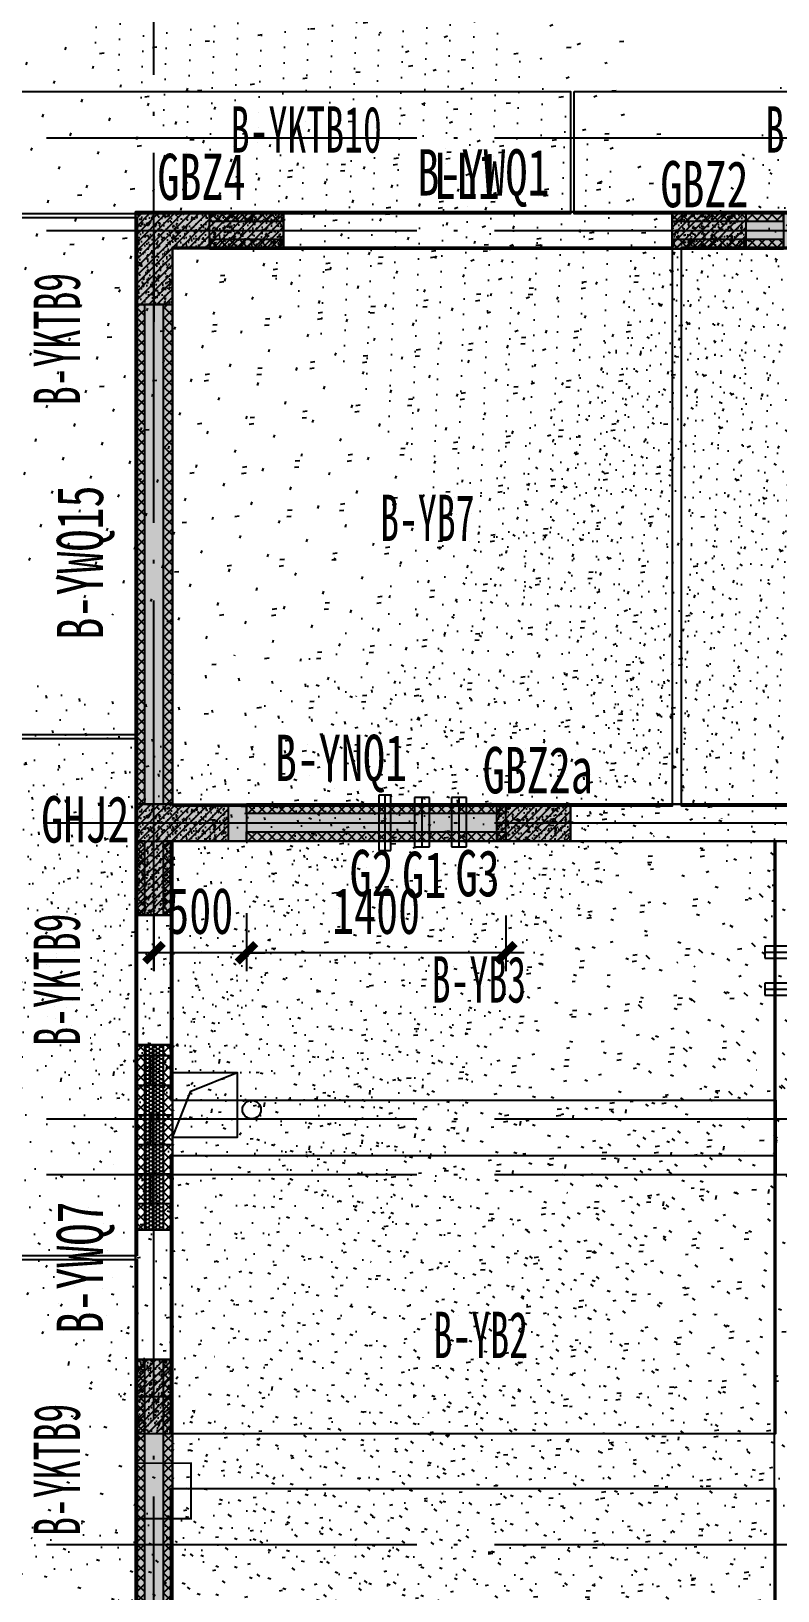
# Model space of a CAD drawing. Extents: x -3200781797 to -8106663, y 494714 to 1244925.
# Drawn here: x -8171364 to -8167330, y 1009588 to 1018014 of the extents above; entities that cross this region are included whole.
import ezdxf
from ezdxf.enums import TextEntityAlignment as Align
from ezdxf.xclip import XClip

# ---------------------------------------------------------------- set-up
doc = ezdxf.new("R2010")
doc.units = 0
doc.header["$LTSCALE"] = 1000
doc.header["$MEASUREMENT"] = 0
doc.header["$XCLIPFRAME"] = 0
for name, pattern in [('125-墙体$0$CENTER2', [1.125, 0.75, -0.125, 0.125, -0.125]), ('125-墙体$0$CONTINOUS', [0]), ('3#-轴线$0$DOTE', [2.42, 2, -0.2, 0.02, -0.2]), ('3#4#5#$0$DASH', [0.35, 0.25, -0.1]), ('DASH', [0.35, 0.25, -0.1])]:
    doc.linetypes.add(name, pattern=pattern)
doc.layers.get('Defpoints').update_dxf_attribs({"color": 30, "linetype": 'DASH'})
for name, color, linetype in [('125-墙体$0$DUCT-排烟中心线', 5, '125-墙体$0$CENTER2'), ('125-墙体$0$DUCT-排烟管', 2, 'Continuous'), ('125-墙体$0$DUCT-送风中心线', 5, '125-墙体$0$CENTER2'), ('125-墙体$0$DUCT-送风管', 4, 'Continuous'), ('125-墙体$0$HATCH', 254, 'Continuous'), ('125-墙体$0$S-SLAB-HOLE', 5, 'Continuous'), ('125-墙体$0$S-WALL', 40, 'Continuous'), ('125-墙体$0$S-WALL-BEAM', 120, 'Continuous'), ('125-墙体$0$S-WALL-COLU', 252, '125-墙体$0$CONTINOUS'), ('125-墙体$0$S-WALL-COLU-HATC', 16, 'Continuous'), ('125-墙体$0$S-WALL-HATC', 253, 'Continuous'), ('125-墙体$0$提结构条件', 7, 'Continuous'), ('125-墙体$0$暖-首层和标准层暖通套管_TZ$0$H-暖洞-剪力墙', 6, 'Continuous'), ('125-墙体$0$暖-首层和标准层暖通套管_TZ$0$H-暖洞-穿梁', 3, 'Continuous'), ('3#-轴线$0$A-ANNO-DOTE', 10, '3#-轴线$0$DOTE'), ('3#4#5#$0$DIM', 3, 'Continuous'), ('3#4#5#$0$PC-SLAB', 6, '3#4#5#$0$DASH'), ('3#4#5#$0$S-ANNO-TEXT', 7, 'Continuous'), ('3#4#5#$0$S-PC-FQ', 4, 'Continuous'), ('3#4#5#$0$S-PC-FQ-NYQ', 4, 'Continuous'), ('3#4#5#$0$S-PC-FQ-WYQ', 4, 'Continuous'), ('3#4#5#$0$S-PC-SLAB', 6, 'Continuous'), ('3#4#5#$0$S-WALL-HATC', 253, 'Continuous'), ('DIM', 3, 'Continuous'), ('S-PC-FQ-WYQ', 4, 'Continuous'), ('S-WALL-COLU-TEXT', 2, 'Continuous')]:
    doc.layers.add(name, color=color, linetype=linetype)
doc.layers.add('设备条件', color=5, linetype='Continuous', lineweight=30)
doc.styles.add('3#4#5#$0$外部参照 1$0$宋体', font='', dxfattribs={"width": 0.8})
doc.styles.add('3#4#5#$0$宋体', font='', dxfattribs={"width": 0.8})
doc.styles.add('3#4#5#$0$楷体', font='', dxfattribs={"width": 0.7})
doc.styles.add('TSSD_Dimension', font='', dxfattribs={"width": 0.7})
doc.styles.add('楷体GB312', font='', dxfattribs={"width": 0.8})
doc.styles.get('3#4#5#$0$外部参照 1$0$宋体').set_extended_font_data('SimSun')
doc.styles.get('3#4#5#$0$宋体').set_extended_font_data('SimSun')
doc.styles.get('3#4#5#$0$楷体').set_extended_font_data('KaiTi_GB2312')
doc.styles.get('TSSD_Dimension').set_extended_font_data('KaiTi_GB2312')
doc.styles.get('楷体GB312').set_extended_font_data('楷体_GB2312')
doc.dimstyles.new('3#4#5#$0$TSSD_100_100', dxfattribs={"dimtxt": 250, "dimasz": 100, "dimexe": 100, "dimexo": 250, "dimgap": 100, "dimtad": 1, "dimdec": 0, "dimzin": 0, "dimdsep": 46, "dimtxsty": '3#4#5#$0$楷体', "dimblk": '3#4#5#$0$_ArchTick', "dimcen": 0, "dimdle": 100, "dimclrt": 7, "dimadec": 0, "dimazin": 0, "dimtfac": 1, "dimtdec": 0, "dimtix": 1, "dimtmove": 2, "dimatfit": 3, "dimfxl": 1, "dimtolj": 1, "dimtzin": 0, "dimarcsym": 0})

# ---------------------------------------------------------------- blocks, each defined once
blk = doc.blocks.new('A$C2b8e3595')
at = {"layer": 'S-WALL-COLU-TEXT', "const_width": 10}
blk.add_lwpolyline([(579.1, 0), (0, 0), (0, -495.6)], dxfattribs=at)
blk.add_lwpolyline([(-100, -6660), (200, -6660), (200, -6960), (-100, -6960)], close=True, dxfattribs=at)
blk = doc.blocks.new('an-4')
at = {"layer": 'S-WALL-COLU-TEXT', "style": '楷体GB312', "width": 0.7}
for s, p in [('GBZ2a', (-8471481.5, 768253.5)), ('GHJ2', (-8473866.3, 767987.6))]:
    blk.add_text(s, height=250, dxfattribs=at).set_placement(p)
blk = doc.blocks.new('g-4')
at = {"layer": 'DIM', "color": 7, "char_height": 250, "attachment_point": 5, "style": 'TSSD_Dimension'}
for s, insert in [('\\A1;G2', (-8393871.1, 696639.2)), ('\\A1;G1', (-8393587, 696629.2)), ('\\A1;G3', (-8393298.4, 696637.9))]:
    blk.add_mtext(s, dxfattribs=dict(at, insert=insert))
blk = doc.blocks.new('3#4#5#$0$B-YWQ15')
at = {"layer": '3#4#5#$0$S-PC-FQ-WYQ'}
h = blk.add_hatch(dxfattribs=at)
h.set_pattern_fill('ANSI37', color=256, scale=12, angle=90)
h.set_pattern_definition([(135, (-970766.46, 834939.808), (-26.9407684, -26.9407684), []), (225, (-970766.46, 834939.808), (26.9407684, -26.9407684), [])])
h.paths.add_polyline_path([(-108963.8, 319088.3), (-108913.8, 319088.3), (-108914, 321788.4), (-108964, 321788.4)])
h = blk.add_hatch(dxfattribs=at)
h.set_pattern_fill('ANSI37', color=256, scale=12, angle=90)
h.set_pattern_definition([(135, (-970616.46, 834939.808), (-26.9407684, -26.9407684), []), (225, (-970616.46, 834939.808), (26.9407684, -26.9407684), [])])
h.paths.add_polyline_path([(-108813.8, 319088.3), (-108763.8, 319088.3), (-108764, 321788.4), (-108814, 321788.4)])
for points in [[(-108963.8, 319088.3), (-108913.8, 319088.3), (-108914, 321788.4), (-108964, 321788.4)], [(-108964, 321788.4), (-108764, 321788.4), (-108763.8, 319088.3), (-108963.8, 319088.3)], [(-108813.8, 319088.3), (-108763.8, 319088.3), (-108764, 321788.4), (-108814, 321788.4)]]:
    blk.add_lwpolyline(points, close=True, dxfattribs=at)
blk = doc.blocks.new('3#4#5#$0$B-YWQ7')
at = {"layer": '3#4#5#$0$S-PC-FQ'}
h = blk.add_hatch(dxfattribs=at)
h.set_pattern_fill('HONEY', color=6, scale=100)
h.set_pattern_definition([(0, (-2908947.837, 574047.362), (18.75, 10.8253175), [12.5, -25]), (120, (-2908947.837, 574047.362), (-18.74999996, 10.82531757), [12.5, -25]), (60, (-2908947.837, 574047.362), (4e-08, 21.65063507), [-25, 12.5])])
h.paths.add_polyline_path([(-147955.8, 325388.4), (-147855.8, 325388.4), (-147856, 324388.4), (-147956, 324388.4)])
at = {"layer": '3#4#5#$0$S-PC-FQ-WYQ'}
h = blk.add_hatch(dxfattribs=at)
h.set_pattern_fill('ANSI37', color=256, scale=12, angle=90)
h.set_pattern_definition([(135, (-1009808.17, 839489.796), (-26.9407684, -26.9407684), []), (225, (-1009808.17, 839489.796), (26.9407684, -26.9407684), [])])
h.paths.add_polyline_path([(-148006, 326088.4), (-147956, 326088.4), (-147955.8, 326488.4), (-148005.8, 326488.4)])
h = blk.add_hatch(dxfattribs=at)
h.set_pattern_fill('ANSI37', color=256, scale=12, angle=90)
h.set_pattern_definition([(135, (-1009658.17, 839489.796), (-26.9407684, -26.9407684), []), (225, (-1009658.17, 839489.796), (26.9407684, -26.9407684), [])])
h.paths.add_polyline_path([(-147856, 326088.4), (-147806, 326088.4), (-147805.8, 326488.4), (-147855.8, 326488.4)])
h = blk.add_hatch(dxfattribs=at)
h.set_pattern_fill('ANSI37', color=256, scale=12, angle=90)
h.set_pattern_definition([(135, (-1009808.172, 838539.798), (-26.9407684, -26.9407684), []), (225, (-1009808.172, 838539.798), (26.9407684, -26.9407684), [])])
h.paths.add_polyline_path([(-148005.8, 324388.4), (-147955.8, 324388.4), (-147955.8, 325388.4), (-148005.8, 325388.4)])
h = blk.add_hatch(dxfattribs=at)
h.set_pattern_fill('ANSI37', color=256, scale=12, angle=90)
h.set_pattern_definition([(135, (-1009658.172, 838539.798), (-26.9407684, -26.9407684), []), (225, (-1009658.172, 838539.798), (26.9407684, -26.9407684), [])])
h.paths.add_polyline_path([(-147855.8, 324388.4), (-147805.8, 324388.4), (-147805.8, 325388.4), (-147855.8, 325388.4)])
h = blk.add_hatch(dxfattribs=at)
h.set_pattern_fill('ANSI37', color=256, scale=12, angle=90)
h.set_pattern_definition([(135, (-1009808.04, 836589.806), (-26.9407684, -26.9407684), []), (225, (-1009808.04, 836589.806), (26.9407684, -26.9407684), [])])
h.paths.add_polyline_path([(-148005.9, 322088.4), (-147955.9, 322088.4), (-147955.6, 323688.4), (-148005.6, 323688.4)])
h = blk.add_hatch(dxfattribs=at)
h.set_pattern_fill('ANSI37', color=256, scale=12, angle=90)
h.set_pattern_definition([(135, (-1009658.04, 836589.806), (-26.9407684, -26.9407684), []), (225, (-1009658.04, 836589.806), (26.9407684, -26.9407684), [])])
h.paths.add_polyline_path([(-147855.9, 322088.4), (-147805.9, 322088.4), (-147805.6, 323688.4), (-147855.6, 323688.4)])
at = {"layer": '3#4#5#$0$S-PC-FQ', "color": 6}
blk.add_lwpolyline([(-147955.8, 325388.4), (-147855.8, 325388.4), (-147855.9, 324388.4), (-147955.9, 324388.4)], close=True, dxfattribs=at)
at = {"layer": '3#4#5#$0$S-PC-FQ-WYQ'}
for points in [[(-148006, 326088.4), (-147956, 326088.4), (-147955.8, 326488.4), (-148005.8, 326488.4)], [(-148005.8, 326488.4), (-147805.8, 326488.4), (-147806, 326088.4), (-148006, 326088.4)], [(-147856, 326088.4), (-147806, 326088.4), (-147805.8, 326488.4), (-147855.8, 326488.4)], [(-148006, 326088.4), (-147805.8, 326088.4), (-147805.8, 325388.4), (-148006, 325388.4)], [(-148005.8, 324388.4), (-147955.8, 324388.4), (-147955.8, 325388.4), (-148005.8, 325388.4)], [(-148005.8, 325388.4), (-147805.8, 325388.4), (-147805.8, 324388.4), (-148005.8, 324388.4)], [(-147855.8, 324388.4), (-147805.8, 324388.4), (-147805.8, 325388.4), (-147855.8, 325388.4)], [(-148006, 324388.4), (-147805.8, 324388.4), (-147805.6, 323688.4), (-148005.9, 323688.4)], [(-148005.9, 322088.4), (-147955.9, 322088.4), (-147955.6, 323688.4), (-148005.6, 323688.4)], [(-148005.6, 323688.4), (-147805.6, 323688.4), (-147805.9, 322088.4), (-148005.9, 322088.4)], [(-147855.9, 322088.4), (-147805.9, 322088.4), (-147805.6, 323688.4), (-147855.6, 323688.4)]]:
    blk.add_lwpolyline(points, close=True, dxfattribs=at)
blk = doc.blocks.new('3#4#5#$0$B-YWQ1')
at = {"layer": '3#4#5#$0$S-PC-FQ-WYQ'}
h = blk.add_hatch(dxfattribs=at)
h.set_pattern_fill('ANSI37', color=256, scale=12, angle=180)
h.set_pattern_definition([(225, (-660807.175, -531964.03), (26.9407684, -26.9407684), []), (315, (-660807.175, -531964.03), (26.9407684, 26.9407684), [])])
h.paths.add_polyline_path([(-147205.8, 329838.4), (-147205.8, 329888.4), (-147605.8, 329888.4), (-147605.8, 329838.4)])
h = blk.add_hatch(dxfattribs=at)
h.set_pattern_fill('ANSI37', color=256, scale=12, angle=180)
h.set_pattern_definition([(225, (-658107.177, -531964.03), (26.9407684, -26.9407684), []), (315, (-658107.177, -531964.03), (26.9407684, 26.9407684), [])])
h.paths.add_polyline_path([(-144505.8, 329838.4), (-144505.8, 329888.4), (-145105.8, 329888.4), (-145105.8, 329838.4)])
h = blk.add_hatch(dxfattribs=at)
h.set_pattern_fill('ANSI37', color=256, scale=12, angle=180)
h.set_pattern_definition([(225, (-660807.175, -532114.03), (26.9407684, -26.9407684), []), (315, (-660807.175, -532114.03), (26.9407684, 26.9407684), [])])
h.paths.add_polyline_path([(-147205.8, 329688.4), (-147205.8, 329738.4), (-147605.8, 329738.4), (-147605.8, 329688.4)])
h = blk.add_hatch(dxfattribs=at)
h.set_pattern_fill('ANSI37', color=256, scale=12, angle=180)
h.set_pattern_definition([(225, (-658107.177, -532114.03), (26.9407684, -26.9407684), []), (315, (-658107.177, -532114.03), (26.9407684, 26.9407684), [])])
h.paths.add_polyline_path([(-144505.8, 329688.4), (-144505.8, 329738.4), (-145105.8, 329738.4), (-145105.8, 329688.4)])
for points in [[(-147205.8, 329838.4), (-147205.8, 329888.4), (-147605.8, 329888.4), (-147605.8, 329838.4)], [(-147605.8, 329688.4), (-147605.8, 329888.4), (-147205.8, 329888.4), (-147205.8, 329688.4)], [(-147205.8, 329888.4), (-145105.8, 329888.4), (-145105.8, 329688.4), (-147205.8, 329688.4)], [(-144505.8, 329838.4), (-144505.8, 329888.4), (-145105.8, 329888.4), (-145105.8, 329838.4)], [(-145105.8, 329688.4), (-145105.8, 329888.4), (-144505.8, 329888.4), (-144505.8, 329688.4)], [(-147205.8, 329688.4), (-147205.8, 329738.4), (-147605.8, 329738.4), (-147605.8, 329688.4)], [(-144505.8, 329688.4), (-144505.8, 329738.4), (-145105.8, 329738.4), (-145105.8, 329688.4)]]:
    blk.add_lwpolyline(points, close=True, dxfattribs=at)
blk = doc.blocks.new('3#4#5#$0$_ArchTick')
at = {"color": 0, "linetype": 'ByBlock', "const_width": 0.4}
blk.add_lwpolyline([(-0.5, -0.5), (0.5, 0.5)], dxfattribs=at)
blk = doc.blocks.new('*D3511')
at = {"layer": '3#4#5#$0$DIM', "color": 0, "lineweight": -2, "transparency": 16777216}
for p, q in [((600, -3788.8), (600, -4102.9)), ((2000, -3800.7), (2000, -4102.9)), ((2100, -4002.9), (500, -4002.9))]:
    blk.add_line(p, q, dxfattribs=at)
at = {"layer": 'Defpoints', "color": 0, "transparency": 16777216}
for p in [(600, -3538.8), (2000, -3550.7), (600, -4002.9)]:
    blk.add_point(p, dxfattribs=at)
at = {"layer": '3#4#5#$0$DIM', "color": 0, "lineweight": -2, "transparency": 16777216, "xscale": 100, "yscale": 100, "zscale": 100}
for p, rotation in [((600, -4002.9), 179.9998917475048), ((2000, -4002.9), 359.9998917475048)]:
    blk.add_blockref('3#4#5#$0$_ArchTick', p, dxfattribs=dict(at, rotation=rotation))
at = {"layer": '3#4#5#$0$DIM', "color": 7, "transparency": 16777216, "insert": (1300, -3777.9), "char_height": 250, "attachment_point": 5, "rotation": 359.99989, "style": '3#4#5#$0$楷体'}
blk.add_mtext('\\A1;1400', dxfattribs=at)
blk = doc.blocks.new('3#4#5#$0$B-YNQ1')
at = {"layer": '3#4#5#$0$S-PC-FQ-WYQ'}
h = blk.add_hatch(dxfattribs=at)
h.set_pattern_fill('ANSI37', color=256, scale=12, angle=180)
h.set_pattern_definition([(225, (-660607.18, -535164.026), (26.9407684, -26.9407684), []), (315, (-660607.18, -535164.026), (26.9407684, 26.9407684), [])])
h.paths.add_polyline_path([(-146055.7, 326638.4), (-146055.7, 326688.4), (-147455.8, 326688.4), (-147455.8, 326638.4)])
h = blk.add_hatch(dxfattribs=at)
h.set_pattern_fill('ANSI37', color=256, scale=12, angle=180)
h.set_pattern_definition([(225, (-660607.18, -535314.026), (26.9407684, -26.9407684), []), (315, (-660607.18, -535314.026), (26.9407684, 26.9407684), [])])
h.paths.add_polyline_path([(-146055.7, 326488.4), (-146055.7, 326538.4), (-147455.8, 326538.4), (-147455.8, 326488.4)])
for points in [[(-146055.7, 326638.4), (-146055.7, 326688.4), (-147455.8, 326688.4), (-147455.8, 326638.4)], [(-147455.8, 326488.4), (-147455.8, 326688.4), (-146055.7, 326688.4), (-146055.7, 326488.4)], [(-146055.7, 326488.4), (-146055.7, 326538.4), (-147455.8, 326538.4), (-147455.8, 326488.4)]]:
    blk.add_lwpolyline(points, close=True, dxfattribs=at)
blk = doc.blocks.new('*D3525')
at = {"layer": '3#4#5#$0$DIM', "color": 0, "lineweight": -2, "transparency": 16777216}
for p, q in [((100, -3800.1), (100, -4102.9)), ((600, -3799.9), (600, -4102.9)), ((100, -4002.9), (0, -4002.9)), ((600, -4002.9), (100, -4002.9)), ((600, -4002.9), (700, -4002.9))]:
    blk.add_line(p, q, dxfattribs=at)
at = {"layer": 'Defpoints', "color": 0, "transparency": 16777216}
for p in [(100, -3550.1), (600, -3549.9), (100, -4002.9)]:
    blk.add_point(p, dxfattribs=at)
at = {"layer": '3#4#5#$0$DIM', "color": 0, "lineweight": -2, "transparency": 16777216, "xscale": 100, "yscale": 100, "zscale": 100}
blk.add_blockref('3#4#5#$0$_ArchTick', (100, -4002.9), dxfattribs=at)
at = {"layer": '3#4#5#$0$DIM', "color": 0, "lineweight": -2, "transparency": 16777216, "xscale": 100, "yscale": 100, "zscale": 100, "rotation": 180}
blk.add_blockref('3#4#5#$0$_ArchTick', (600, -4002.9), dxfattribs=at)
at = {"layer": '3#4#5#$0$DIM', "color": 7, "transparency": 16777216, "insert": (350, -3777.9), "char_height": 250, "attachment_point": 5, "style": '3#4#5#$0$楷体'}
blk.add_mtext('\\A1;500', dxfattribs=at)
blk = doc.blocks.new('3#4#5#$0$ban111')
at = {"layer": '3#4#5#$0$S-WALL-HATC', "ltscale": 100}
h = blk.add_hatch(dxfattribs=at)
h.set_pattern_fill('AR-CONC', color=256, scale=25, angle=-360, style=0)
h.set_pattern_definition([(50, (-2021084971.69, 37341211722.8), (179.3150456502, -15.68803374565), [18.75, -206.25]), (355, (-2021084971.69, 37341211722.8), (-34.68783340325, 188.048033425), [15, -165]), (100.4514, (-2021084956.75, 37341211721.5), (144.6273454285, 172.3598855152), [15.9350475, -175.285528]), (46.1842, (-2021084971.69, 37341211772.8), (266.8102621564, -41.3797535823), [28.125, -309.375]), (96.6356, (-2021084949.45, 37341211769.35), (233.6656763872, 243.5294677251), [23.902572, -262.92825]), (351.1842, (-2021084971.7, 37341211772.8), (233.6654862834, 243.5296502313), [22.5, -247.5]), (21, (-2021084946.69, 37341211760.3), (149.2267630296, -100.65472266633), [18.75, -206.25]), (326, (-2021084946.69, 37341211760.3), (60.8288329804, 181.2875112617), [15, -165]), (71.4514, (-2021084934.25, 37341211751.92), (210.0556571454, 80.6326241775), [15.9350475, -175.285528]), (37.5, (-2021084971.69, 37341211722.8), (3.03996382932, 83.22346345783), [0, -163, 0, -167.5, 0, -165.625]), (7.5, (-2021084971.69, 37341211722.8), (65.76738436054, 98.6029279706), [0, -95.5, 0, -159.25, 0, -63.125]), (327.5, (-2021085027.44, 37341211722.8), (133.4556090431, -5.6387179336), [0, -62.5, 0, -195, 0, -258.75]), (317.5, (-2021085052.44, 37341211722.8), (145.7965423356, 25.02624558308), [0, -81.25, 0, -129.5, 0, -183.75])])
h.paths.add_polyline_path([(-229032, 409975), (-228982, 409975), (-228982, 412975), (-229032, 412975)])
h = blk.add_hatch(dxfattribs=at)
h.set_pattern_fill('AR-CONC', color=256, scale=25, angle=-270, style=0)
h.set_pattern_definition([(140, (-37341041949.5, -2020433459.27), (15.68803374565, 179.3150456502), [18.75, -206.25]), (85, (-37341041949.5, -2020433459.27), (-188.048033425, -34.68783340325), [15, -165]), (190.4514, (-37341041948.2, -2020433444.32), (-172.3598855152, 144.6273454285), [15.9350475, -175.285528]), (136.1842, (-37341041999.5, -2020433459.27), (41.3797535823, 266.8102621564), [28.125, -309.375]), (186.6356, (-37341041996.05, -2020433437.03), (-243.5294677251, 233.6656763872), [23.902572, -262.92825]), (81.1842, (-37341041999.5, -2020433459.27), (-243.5296502313, 233.6654862834), [22.5, -247.5]), (111, (-37341041987, -2020433434.27), (100.65472266633, 149.2267630296), [18.75, -206.25]), (56, (-37341041987, -2020433434.27), (-181.2875112617, 60.8288329804), [15, -165]), (161.4514, (-37341041978.61, -2020433421.83), (-80.6326241775, 210.0556571454), [15.9350475, -175.285528]), (127.5, (-37341041949.5, -2020433459.266), (-83.22346345783, 3.03996382932), [0, -163, 0, -167.5, 0, -165.625]), (97.5, (-37341041949.5, -2020433459.27), (-98.6029279706, 65.76738436054), [0, -95.5, 0, -159.25, 0, -63.125]), (57.5, (-37341041949.5, -2020433515.016), (5.6387179336, 133.4556090431), [0, -62.5, 0, -195, 0, -258.75]), (47.5, (-37341041949.5, -2020433540.02), (-25.02624558308, 145.7965423356), [0, -81.25, 0, -129.5, 0, -183.75])])
h.paths.add_polyline_path([(-231732, 408075), (-231732, 408375), (-228482, 408375), (-228482, 408075)])
h = blk.add_hatch(dxfattribs=at)
h.set_pattern_fill('AR-CONC', color=256, scale=25, angle=-270, style=0)
h.set_pattern_definition([(140, (-37341041949.5, -2020435259.27), (15.68803374565, 179.3150456502), [18.75, -206.25]), (85, (-37341041949.5, -2020435259.27), (-188.048033425, -34.68783340325), [15, -165]), (190.4514, (-37341041948.2, -2020435244.32), (-172.3598855152, 144.6273454285), [15.9350475, -175.285528]), (136.1842, (-37341041999.5, -2020435259.27), (41.3797535823, 266.8102621564), [28.125, -309.375]), (186.6356, (-37341041996.05, -2020435237.03), (-243.5294677251, 233.6656763872), [23.902572, -262.92825]), (81.1842, (-37341041999.5, -2020435259.27), (-243.5296502313, 233.6654862834), [22.5, -247.5]), (111, (-37341041987, -2020435234.27), (100.65472266633, 149.2267630296), [18.75, -206.25]), (56, (-37341041987, -2020435234.27), (-181.2875112617, 60.8288329804), [15, -165]), (161.4514, (-37341041978.61, -2020435221.83), (-80.6326241775, 210.0556571454), [15.9350475, -175.285528]), (127.5, (-37341041949.5, -2020435259.266), (-83.22346345783, 3.03996382932), [0, -163, 0, -167.5, 0, -165.625]), (97.5, (-37341041949.5, -2020435259.27), (-98.6029279706, 65.76738436054), [0, -95.5, 0, -159.25, 0, -63.125]), (57.5, (-37341041949.5, -2020435315.016), (5.6387179336, 133.4556090431), [0, -62.5, 0, -195, 0, -258.75]), (47.5, (-37341041949.5, -2020435340.02), (-25.02624558308, 145.7965423356), [0, -81.25, 0, -129.5, 0, -183.75])])
h.paths.add_polyline_path([(-231732, 406275), (-231732, 406575), (-228482, 406575), (-228482, 406275)])
at = {"layer": '3#4#5#$0$S-PC-SLAB'}
for points in [[(-231732, 409965), (-231732, 412985), (-229032, 412985), (-229032, 409965)], [(-228982, 409965), (-228982, 412985), (-225982, 412985), (-225982, 409965)], [(-231742, 406575), (-228472, 406575), (-228472, 408075), (-231742, 408075)], [(-231742, 402075), (-228472, 402075), (-228472, 406275), (-231742, 406275)]]:
    blk.add_lwpolyline(points, close=True, dxfattribs=at)
blk.add_lwpolyline([(-231742, 408375), (-228481.8, 408375), (-228471.8, 408375), (-228471.8, 407975.9), (-228471.8, 407975.9), (-228471.8, 409775), (-231742, 409775), (-231742, 408375)], dxfattribs=at)
at = {"layer": '3#4#5#$0$S-WALL-HATC', "ltscale": 100}
for points in [[(-229032, 409975), (-228982, 409975), (-228982, 412975), (-229032, 412975)], [(-231732, 408075), (-231732, 408375), (-228482, 408375), (-228482, 408075)], [(-231732, 406275), (-231732, 406575), (-228482, 406575), (-228482, 406275)]]:
    blk.add_lwpolyline(points, close=True, dxfattribs=at)
blk = doc.blocks.new('3#4#5#$0$5#')
at = {"layer": '3#4#5#$0$S-ANNO-TEXT'}
blk.add_blockref('3#4#5#$0$ban111', (378828.8, -247399.9), dxfattribs=at)
at = {"layer": '3#4#5#$0$PC-SLAB', "linetype": 'ByBlock', "style": '3#4#5#$0$外部参照 1$0$宋体', "width": 0.6}
for s, p in [('B-YB7', (148473.6, 164121.8)), ('B-YB3', (148752.1, 161625.9)), ('B-YB2', (148762.2, 159707.6))]:
    blk.add_text(s, height=250, dxfattribs=at).set_placement(p, align=Align.MIDDLE)
blk = doc.blocks.new('3#4#5#$0$3#屋顶层悬挑板')
at = {"layer": '3#4#5#$0$S-PC-SLAB'}
for points in [[(143523.1, 330538.5), (146523.1, 330538.5), (146523.1, 329878.5), (143523.1, 329878.5)], [(146543.1, 330538.5), (149543.1, 330538.5), (149543.1, 329878.5), (146543.1, 329878.5)], [(144183.1, 327063.5), (143523.1, 327063.5), (143523.1, 329858.5), (144183.1, 329858.5)], [(144183.1, 324248.5), (143523.1, 324248.5), (143523.1, 327043.5), (144183.1, 327043.5)], [(144183.1, 321433.5), (143523.1, 321433.5), (143523.1, 324228.5), (144183.1, 324228.5)]]:
    blk.add_lwpolyline(points, close=True, dxfattribs=at)
at = {"layer": '3#4#5#$0$PC-SLAB', "linetype": 'ByBlock', "style": '3#4#5#$0$外部参照 1$0$宋体', "width": 0.6}
for p in [(145096.1, 330331.8), (147985, 330331.8)]:
    blk.add_text('B-YKTB10', height=250, dxfattribs=at).set_placement(p, align=Align.MIDDLE)
for p in [(143750.4, 329201.5), (143750.4, 325740), (143750.4, 323092)]:
    blk.add_text('B-YKTB9', height=250, rotation=90, dxfattribs=at).set_placement(p, align=Align.MIDDLE)
blk = doc.blocks.new('125-墙体$0$retert')
at = {"layer": '125-墙体$0$暖-首层和标准层暖通套管_TZ$0$H-暖洞-剪力墙'}
for p, q in [((55012.6, 61028.7), (54812.7, 61187.7)), ((54812.7, 61028.7), (55012.6, 61187.7))]:
    blk.add_line(p, q, dxfattribs=at)
blk.add_lwpolyline([(55012.6, 61028.7), (55012.6, 61187.7), (54812.7, 61187.7), (54812.7, 61028.7)], close=True, dxfattribs=at)
blk = doc.blocks.new('125-墙体$0$ewrewr')
at = {"layer": '125-墙体$0$暖-首层和标准层暖通套管_TZ$0$H-暖洞-穿梁', "color": 2}
for p, q in [((54898, 62306.1), (54818, 62106.1)), ((54898, 62106.1), (54818, 62306.1))]:
    blk.add_line(p, q, dxfattribs=at)
blk.add_lwpolyline([(54898, 62306.1), (54818, 62306.1), (54818, 62106.1), (54898, 62106.1)], close=True, dxfattribs=at)
blk = doc.blocks.new('125-墙体$0$tretyyt')
at = {"layer": '125-墙体$0$暖-首层和标准层暖通套管_TZ$0$H-暖洞-穿梁', "color": 5}
for p, q in [((52498, 59279.6), (52298, 59359.6)), ((52298, 59279.6), (52498, 59359.6))]:
    blk.add_line(p, q, dxfattribs=at)
blk.add_lwpolyline([(52498, 59279.6), (52498, 59359.6), (52298, 59359.6), (52298, 59279.6)], close=True, dxfattribs=at)
blk = doc.blocks.new('125-墙体$0$rtret')
at = {"layer": '125-墙体$0$暖-首层和标准层暖通套管_TZ$0$H-暖洞-穿梁', "color": 3}
for p, q in [((53777.5, 61921.5), (53618.5, 61721.5)), ((53777.5, 61721.5), (53618.5, 61921.5))]:
    blk.add_line(p, q, dxfattribs=at)
blk.add_lwpolyline([(53777.5, 61921.5), (53618.5, 61921.5), (53618.5, 61721.5), (53777.5, 61721.5)], close=True, dxfattribs=at)
blk = doc.blocks.new('125-墙体$0$she')
at = {"layer": '125-墙体$0$DUCT-排烟中心线'}
for p, q in [((1247.7, -3050.7), (1247.7, -3349.3)), ((5300, -3050.7), (5300, -3349.3)), ((5500, -3050.7), (5500, -3349.3)), ((7449.8, -3050.7), (7449.8, -3349.3)), ((3300.7, -3900), (3599.3, -3900)), ((3300.7, -4100), (3599.3, -4100))]:
    blk.add_line(p, q, dxfattribs=at)
at = {"layer": '125-墙体$0$DUCT-排烟管'}
for p, q in [((1215.2, -3050.7), (1215.2, -3349.3)), ((1280.2, -3050.7), (1215.2, -3050.7)), ((1280.2, -3349.3), (1280.2, -3050.7)), ((5267.5, -3050.7), (5267.5, -3349.3)), ((5332.5, -3050.7), (5267.5, -3050.7)), ((5332.5, -3349.3), (5332.5, -3050.7)), ((5467.5, -3050.7), (5467.5, -3349.3)), ((5532.5, -3050.7), (5467.5, -3050.7)), ((5532.5, -3349.3), (5532.5, -3050.7)), ((7482.3, -3349.3), (7482.3, -3050.7)), ((1215.2, -3349.3), (1280.2, -3349.3)), ((5267.5, -3349.3), (5332.5, -3349.3)), ((5467.5, -3349.3), (5532.5, -3349.3)), ((7417.3, -3349.3), (7482.3, -3349.3)), ((3599.3, -3867.5), (3300.7, -3867.5)), ((3300.7, -3867.5), (3300.7, -3932.5)), ((3599.3, -3932.5), (3599.3, -3867.5)), ((3300.7, -3932.5), (3599.3, -3932.5)), ((3599.3, -4067.5), (3300.7, -4067.5)), ((3300.7, -4067.5), (3300.7, -4132.5)), ((3599.3, -4132.5), (3599.3, -4067.5)), ((3300.7, -4132.5), (3599.3, -4132.5))]:
    blk.add_line(p, q, dxfattribs=at)
at = {"layer": '125-墙体$0$DUCT-送风中心线'}
for p, q in [((1447.7, -3063.7), (1447.7, -3331)), ((1647.7, -3063.7), (1647.7, -3331)), ((7549.8, -3063.7), (7549.8, -3331))]:
    blk.add_line(p, q, dxfattribs=at)
at = {"layer": '125-墙体$0$DUCT-送风管'}
for p, q in [((1407.7, -3063.7), (1407.7, -3331)), ((1487.7, -3063.7), (1407.7, -3063.7)), ((1487.7, -3331), (1487.7, -3063.7)), ((7509.8, -3063.7), (7509.8, -3331)), ((7589.8, -3331), (7589.8, -3063.7)), ((1407.7, -3331), (1487.7, -3331)), ((7509.8, -3331), (7589.8, -3331))]:
    blk.add_line(p, q, dxfattribs=at)
at = {"layer": '125-墙体$0$提结构条件', "color": 3}
for p, q in [((1607.7, -3063.7), (1607.7, -3331)), ((1687.7, -3063.7), (1607.7, -3063.7)), ((1687.7, -3331), (1687.7, -3063.7)), ((1607.7, -3331), (1687.7, -3331))]:
    blk.add_line(p, q, dxfattribs=at)
at = {"layer": '125-墙体$0$暖-首层和标准层暖通套管_TZ$0$H-暖洞-穿梁', "color": 6}
for p, q in [((4723.8, -3100), (4373.8, -3300)), ((4723.8, -3300), (4373.8, -3100))]:
    blk.add_line(p, q, dxfattribs=at)
blk.add_lwpolyline([(4723.8, -3100), (4373.8, -3100), (4373.8, -3300), (4723.8, -3300)], close=True, dxfattribs=at)
at = {"layer": '125-墙体$0$提结构条件', "xscale": -1}
blk.add_blockref('125-墙体$0$ewrewr', (58833, -62206.1), dxfattribs=at)
at = {"layer": '125-墙体$0$提结构条件', "xscale": -1, "rotation": 270}
for name, p in [('125-墙体$0$retert', (-56408.2, -54912.7)), ('125-墙体$0$tretyyt', (-50919.6, -52398))]:
    blk.add_blockref(name, p, dxfattribs=at)
at = {"layer": '125-墙体$0$提结构条件'}
blk.add_blockref('125-墙体$0$rtret', (-46648, -61821.5), dxfattribs=at)
blk = doc.blocks.new('125-墙体')
at = {"layer": '125-墙体$0$HATCH'}
h = blk.add_hatch(dxfattribs=at)
h.set_pattern_fill('BRICK1', color=256, scale=20, style=0)
h.set_pattern_definition([(0, (0, 0), (0, 160), []), (90, (0, 0), (-160, 160), [160, -160])])
h.paths.add_polyline_path([(100, -5400), (-100, -5400), (-100, -4400), (100, -4400)])
at = {"layer": '125-墙体$0$S-WALL-COLU-HATC'}
h = blk.add_hatch(dxfattribs=at)
h.set_pattern_fill('AR-CONC', color=256, scale=10)
h.set_pattern_definition([(50, (15637.05, -240595.61), (71.726018, -6.275213), [7.5, -82.5]), (355, (15637.05, -240595.61), (-13.875133, 75.219213), [6, -66]), (100.4514, (15643.03, -240596.135), (57.850938, 68.943954), [6.37402, -70.114211]), (46.1842, (15637.05, -240575.61), (106.724105, -16.5519), [11.25, -123.75]), (96.6356, (15645.95, -240576.99), (93.46627, 97.411787), [9.56103, -105.1713]), (351.1842, (15637.05, -240575.61), (93.466195, 97.41186), [9, -99]), (21, (15647.05, -240580.61), (59.690705, -40.261889), [7.5, -82.5]), (326, (15647.05, -240580.61), (24.331533, 72.515005), [6, -66]), (71.4514, (15652.03, -240583.97), (84.022263, 32.25305), [6.37402, -70.114211]), (37.5, (15637.052, -240595.612), (1.2159855, 33.2893854), [0, -65.2, 0, -67, 0, -66.25]), (7.5, (15637.052, -240595.612), (26.306954, 39.441171), [0, -38.2, 0, -63.7, 0, -25.25]), (327.5, (15614.752, -240595.612), (53.3822436, -2.2554872), [0, -25, 0, -78, 0, -103.5]), (317.5, (15604.752, -240595.612), (58.318617, 10.010498), [0, -32.5, 0, -51.8, 0, -73.5])])
h.paths.add_polyline_path([(100, -100), (100, -400), (-100, -400), (-100, 100), (700, 100), (700, -100)])
h = blk.add_hatch(dxfattribs=at)
h.set_pattern_fill('ANSI31', color=256, scale=250, style=0)
h.set_pattern_definition([(45, (15637.052, -240595.612), (-22.097087, 22.097087), [])])
h.paths.add_polyline_path([(100, -100), (100, -400), (-100, -400), (-100, 100), (700, 100), (700, -100)])
h = blk.add_hatch(dxfattribs=at)
h.set_pattern_fill('AR-CONC', color=256, scale=10)
h.set_pattern_definition([(50, (12290.73, -241007.814), (71.726018, -6.275213), [7.5, -82.5]), (355, (12290.73, -241007.814), (-13.875133, 75.219213), [6, -66]), (100.4514, (12296.705, -241008.34), (57.850938, 68.943954), [6.37402, -70.114211]), (46.1842, (12290.73, -240987.81), (106.724105, -16.5519), [11.25, -123.75]), (96.6356, (12299.62, -240989.19), (93.46627, 97.411787), [9.56103, -105.1713]), (351.1842, (12290.73, -240987.81), (93.466195, 97.41186), [9, -99]), (21, (12300.73, -240992.814), (59.690705, -40.261889), [7.5, -82.5]), (326, (12300.73, -240992.814), (24.331533, 72.515005), [6, -66]), (71.4514, (12305.7, -240996.17), (84.022263, 32.25305), [6.37402, -70.114211]), (37.5, (12290.728, -241007.814), (1.2159855, 33.2893854), [0, -65.2, 0, -67, 0, -66.25]), (7.5, (12290.728, -241007.814), (26.306954, 39.441171), [0, -38.2, 0, -63.7, 0, -25.25]), (327.5, (12268.428, -241007.814), (53.3822436, -2.2554872), [0, -25, 0, -78, 0, -103.5]), (317.5, (12258.43, -241007.814), (58.318617, 10.010498), [0, -32.5, 0, -51.8, 0, -73.5])])
h.paths.add_polyline_path([(3200, -100), (3200, 100), (2800, 100), (2800, -100)])
h = blk.add_hatch(dxfattribs=at)
h.set_pattern_fill('ANSI31', color=256, scale=250, style=0)
h.set_pattern_definition([(45, (12290.728, -241007.814), (-22.097087, 22.097087), [])])
h.paths.add_polyline_path([(3200, 100), (2800, 100), (2800, -100), (3200, -100)])
h = blk.add_hatch(dxfattribs=at)
h.set_pattern_fill('AR-CONC', color=256, scale=10)
h.set_pattern_definition([(50, (15637.05, -243795.61), (71.726018, -6.275213), [7.5, -82.5]), (355, (15637.05, -243795.61), (-13.875133, 75.219213), [6, -66]), (100.4514, (15643.03, -243796.135), (57.850938, 68.943954), [6.37402, -70.114211]), (46.1842, (15637.05, -243775.61), (106.724105, -16.5519), [11.25, -123.75]), (96.6356, (15645.95, -243776.99), (93.46627, 97.411787), [9.56103, -105.1713]), (351.1842, (15637.05, -243775.61), (93.466195, 97.41186), [9, -99]), (21, (15647.05, -243780.61), (59.690705, -40.261889), [7.5, -82.5]), (326, (15647.05, -243780.61), (24.331533, 72.515005), [6, -66]), (71.4514, (15652.03, -243783.97), (84.022263, 32.25305), [6.37402, -70.114211]), (37.5, (15637.052, -243795.612), (1.2159855, 33.2893854), [0, -65.2, 0, -67, 0, -66.25]), (7.5, (15637.052, -243795.612), (26.306954, 39.441171), [0, -38.2, 0, -63.7, 0, -25.25]), (327.5, (15614.752, -243795.612), (53.3822436, -2.2554872), [0, -25, 0, -78, 0, -103.5]), (317.5, (15604.752, -243795.612), (58.318617, 10.010498), [0, -32.5, 0, -51.8, 0, -73.5])])
h.paths.add_polyline_path([(100, -3300), (100, -3700), (-100, -3700), (-100, -3100), (400, -3100), (400, -3300)])
h = blk.add_hatch(dxfattribs=at)
h.set_pattern_fill('ANSI31', color=256, scale=250, style=0)
h.set_pattern_definition([(45, (15637.052, -243795.612), (-22.097087, 22.097087), [])])
h.paths.add_polyline_path([(100, -3300), (100, -3700), (-100, -3700), (-100, -3100), (400, -3100), (400, -3300)])
h = blk.add_hatch(dxfattribs=at)
h.set_pattern_fill('AR-CONC', color=256, scale=10)
h.set_pattern_definition([(50, (11340.73, -244207.815), (71.726018, -6.275213), [7.5, -82.5]), (355, (11340.73, -244207.815), (-13.875133, 75.219213), [6, -66]), (100.4514, (11346.705, -244208.34), (57.850938, 68.943954), [6.37402, -70.114211]), (46.1842, (11340.73, -244187.815), (106.724105, -16.5519), [11.25, -123.75]), (96.6356, (11349.62, -244189.19), (93.46627, 97.411787), [9.56103, -105.1713]), (351.1842, (11340.73, -244187.82), (93.466195, 97.41186), [9, -99]), (21, (11350.73, -244192.815), (59.690705, -40.261889), [7.5, -82.5]), (326, (11350.73, -244192.815), (24.331533, 72.515005), [6, -66]), (71.4514, (11355.7, -244196.17), (84.022263, 32.25305), [6.37402, -70.114211]), (37.5, (11340.728, -244207.815), (1.2159855, 33.2893854), [0, -65.2, 0, -67, 0, -66.25]), (7.5, (11340.73, -244207.815), (26.306954, 39.441171), [0, -38.2, 0, -63.7, 0, -25.25]), (327.5, (11318.428, -244207.815), (53.3822436, -2.2554872), [0, -25, 0, -78, 0, -103.5]), (317.5, (11308.43, -244207.815), (58.318617, 10.010498), [0, -32.5, 0, -51.8, 0, -73.5])])
h.paths.add_polyline_path([(2250, -3300), (2250, -3100), (1850, -3100), (1850, -3300)])
h = blk.add_hatch(dxfattribs=at)
h.set_pattern_fill('ANSI31', color=256, scale=250, style=0)
h.set_pattern_definition([(45, (11340.728, -244207.815), (-22.097087, 22.097087), [])])
h.paths.add_polyline_path([(2250, -3100), (1850, -3100), (1850, -3300), (2250, -3300)])
h = blk.add_hatch(dxfattribs=at)
h.set_pattern_fill('AR-CONC', color=256, scale=10)
h.set_pattern_definition([(50, (12337.075, -243757.834), (71.726018, -6.275213), [7.5, -82.5]), (355, (12337.075, -243757.83), (-13.875133, 75.219213), [6, -66]), (100.4514, (12343.05, -243758.36), (57.850938, 68.943954), [6.37402, -70.114211]), (46.1842, (12337.075, -243737.83), (106.724105, -16.5519), [11.25, -123.75]), (96.6356, (12345.97, -243739.21), (93.46627, 97.411787), [9.56103, -105.1713]), (351.1842, (12337.08, -243737.83), (93.466195, 97.41186), [9, -99]), (21, (12347.075, -243742.834), (59.690705, -40.261889), [7.5, -82.5]), (326, (12347.075, -243742.83), (24.331533, 72.515005), [6, -66]), (71.4514, (12352.05, -243746.19), (84.022263, 32.25305), [6.37402, -70.114211]), (37.5, (12337.075, -243757.834), (1.2159855, 33.2893854), [0, -65.2, 0, -67, 0, -66.25]), (7.5, (12337.075, -243757.834), (26.306954, 39.441171), [0, -38.2, 0, -63.7, 0, -25.25]), (327.5, (12314.775, -243757.834), (53.3822436, -2.2554872), [0, -25, 0, -78, 0, -103.5]), (317.5, (12304.775, -243757.834), (58.318617, 10.010498), [0, -32.5, 0, -51.8, 0, -73.5])])
h.paths.add_polyline_path([(100, -6100), (-100, -6100), (-100, -6500), (100, -6500)])
h = blk.add_hatch(dxfattribs=at)
h.set_pattern_fill('ANSI31', color=256, scale=250, style=0)
h.set_pattern_definition([(45, (12337.075, -243757.834), (-22.097087, 22.097087), [])])
h.paths.add_polyline_path([(-100, -6500), (100, -6500), (100, -6100), (-100, -6100)])
at = {"layer": '125-墙体$0$S-WALL-HATC'}
for points in [[(100, -100), (-100, 100), (-100, -3200), (33.3, -3200), (100, -3100)], [(700, 100), (-100, 100), (100, -100), (700, -100)], [(3350, -100), (3350, 100), (2800, 100), (2800, -100)], [(4100, -100), (4100, 100), (3350, 100), (3350, -100)], [(33.3, -3200), (100, -3300), (2250, -3300), (2250, -3100), (100, -3100)], [(33.3, -3200), (-100, -3200), (-100, -3700), (100, -3700), (100, -3300)], [(100, -6100), (-100, -6100), (-100, -11200), (100, -11200)]]:
    blk.add_hatch(color=256, dxfattribs=at).paths.add_polyline_path(points)
at = {"layer": '125-墙体$0$S-SLAB-HOLE'}
blk.add_lwpolyline([(100, -4550), (450, -4550), (450, -4900), (100, -4900)], close=True, dxfattribs=at)
blk.add_lwpolyline([(100, -4900), (200, -4650), (450, -4550)], dxfattribs=at)
blk.add_circle((527.9, -4750), 50, dxfattribs=at)
at = {"layer": '125-墙体$0$S-WALL'}
for p, q in [((-100, 100), (-100, -3200)), ((700, 100), (-100, 100)), ((700, -100), (700, 100)), ((3350, 100), (2800, 100)), ((2800, -100), (2800, 100)), ((2800, 100), (2800, -100)), ((4100, 100), (3350, 100)), ((100, -100), (100, -3100)), ((700, -100), (100, -100)), ((3350, -100), (2800, -100)), ((4100, -100), (3350, -100)), ((100, -3100), (2150, -3100)), ((2250, -3100), (2150, -3100)), ((2250, -3300), (2250, -3100)), ((-100, -3200), (-100, -3700)), ((100, -3300), (100, -3700)), ((100, -3300), (2150, -3300)), ((2150, -3300), (2250, -3300)), ((-100, -3700), (100, -3700)), ((-100, -6100), (-100, -11200)), ((100, -6100), (100, -11000))]:
    blk.add_line(p, q, dxfattribs=at)
blk.add_lwpolyline([(100, -5400), (-100, -5400), (-100, -4400), (100, -4400)], close=True, dxfattribs=at)
blk.add_lwpolyline([(100, -6100), (-100, -6100)], dxfattribs=at)
at = {"layer": '125-墙体$0$S-WALL-BEAM'}
for points in [[(700, 100), (700, -100), (2800, -100), (2800, 100)], [(2250, -3100), (2250, -3300), (6950, -3300), (6950, -3100)], [(3550, -3300), (3350, -3300), (3350, -7800), (3550, -7800)], [(100, -3700), (-100, -3700), (-100, -6100), (100, -6100)]]:
    blk.add_lwpolyline(points, close=True, dxfattribs=at)
at = {"layer": '125-墙体$0$S-WALL-COLU', "linetype": 'ByBlock'}
for points in [[(100, -100), (100, -400), (-100, -400), (-100, 100), (700, 100), (700, -100), (100, -100)], [(100, -3300), (100, -3700), (-100, -3700), (-100, -3100), (400, -3100), (400, -3300), (100, -3300)]]:
    blk.add_lwpolyline(points, dxfattribs=at)
at = {"layer": '125-墙体$0$S-WALL-COLU', "lineweight": -2}
for points in [[(3200, -100), (3200, 100), (2800, 100), (2800, -100)], [(2250, -3300), (2250, -3100), (1850, -3100), (1850, -3300)], [(100, -6100), (-100, -6100), (-100, -6500), (100, -6500)]]:
    blk.add_lwpolyline(points, close=True, dxfattribs=at)
at = {"layer": '125-墙体$0$S-WALL-HATC'}
blk.add_line((-100, -6300), (100, -6300), dxfattribs=at)
blk.add_blockref('125-墙体$0$she', (0, 0))
blk = doc.blocks.new('3#-轴线')
at = {"layer": '3#-轴线$0$A-ANNO-DOTE'}
for points in [[(0, -16100), (0, 5500)], [(-3000, 500), (44800, 500)], [(-3000, 0), (44800, 0)], [(-3000, -3200), (44800, -3200)], [(-3000, -4800), (44800, -4800)], [(-3000, -5100), (44800, -5100)], [(-3000, -7100), (44800, -7100)]]:
    blk.add_lwpolyline(points, dxfattribs=at)
blk = doc.blocks.new('3#4#5#$0$A$C53EF3948')
at = {"layer": '3#4#5#$0$S-PC-FQ-WYQ'}
for name, p in [('3#4#5#$0$B-YWQ1', (148006, -329888.4)), ('3#4#5#$0$B-YWQ15', (108964, -322288.5)), ('3#4#5#$0$B-YWQ7', (148005.8, -329888.5))]:
    blk.add_blockref(name, p, dxfattribs=at)
at = {"layer": '3#4#5#$0$S-PC-FQ-WYQ', "xscale": -1, "rotation": 359.9998917495049}
blk.add_blockref('3#4#5#$0$B-YNQ1', (-145456.4, -329888), dxfattribs=at)
at = {"layer": '3#4#5#$0$S-PC-FQ-NYQ', "style": '3#4#5#$0$宋体', "width": 0.7}
blk.add_text('B-YWQ1', height=250, dxfattribs=at).set_placement((1522.8, 213.6), align=Align.MIDDLE_LEFT)
for s, rotation, p in [('B-YWQ15', 90, (-299.7, -2311.2)), ('B-YNQ1', 359.99989, (753, -2949.9, 0)), ('B-YWQ7', 90, (-300.3, -6061.2))]:
    blk.add_text(s, height=250, rotation=rotation, dxfattribs=at).set_placement(p, align=Align.MIDDLE_LEFT)
at = {"layer": '3#4#5#$0$DIM'}
dim = blk.add_linear_dim(base=(600, -4002.9), p1=(2000, -3550.7), p2=(600, -3538.8), angle=179.99989, dimstyle='3#4#5#$0$TSSD_100_100', dxfattribs=at)
dim.commit()
dim.dimension.update_dxf_attribs({"geometry": '*D3511', "text_midpoint": (1300, -3777.9)})
dim = blk.add_linear_dim(base=(100, -4002.9), p1=(600, -3549.9), p2=(100, -3550.1), dimstyle='3#4#5#$0$TSSD_100_100', dxfattribs=at)
dim.commit()
dim.dimension.update_dxf_attribs({"geometry": '*D3525', "text_midpoint": (350, -3777.9)})

msp = doc.modelspace()

# ---------------------------------------------------------------- block references
for name in ['3#-轴线', '125-墙体']:
    msp.add_blockref(name, (-8170700.4, 1016938))
at = {"layer": '3#4#5#$0$S-ANNO-TEXT'}
msp.add_blockref('3#4#5#$0$A$C53EF3948', (-8170800.4, 1017038.1), dxfattribs=at)
at = {"layer": '3#4#5#$0$S-PC-SLAB'}
for name, p in [('3#4#5#$0$5#', (-8317697.2, 851263.1)), ('3#4#5#$0$3#屋顶层悬挑板', (-8314973.6, 687149.6))]:
    msp.add_blockref(name, p, dxfattribs=at)
at = {"layer": 'S-PC-FQ-WYQ'}
ref = msp.add_blockref('an-4', (302556.7, 245643.5), dxfattribs=at)
XClip(ref).set_block_clipping_path([(-8474406.5640215911, 759411.6824837117), (-8451908.4021570701, 759411.6824837117), (-8451908.4021570701, 772237.1964943478), (-8469079.5832904652, 772237.1964943478), (-8469079.5832904652, 770226.4830145218), (-8474406.5640215911, 770226.4830145218)])
at = {"layer": '设备条件'}
ref = msp.add_blockref('g-4', (224346.7, 316825.3), dxfattribs=at)
XClip(ref).set_block_clipping_path([(-8397143.2603940349, 687543.5894637303), (-8373927.20270833, 702549.2378656254)])
msp.add_blockref('A$C2b8e3595', (-8170700.4, 1016938), dxfattribs=at)

# ---------------------------------------------------------------- texts
at = {"layer": 'S-WALL-COLU-TEXT', "style": '楷体GB312', "width": 0.7}
for s, p in [('GBZ4', (-8170682.1, 1017102.5)), ('LL1', (-8169189.1, 1017108.1)), ('GBZ2', (-8167964.9, 1017063.1))]:
    msp.add_text(s, height=250, dxfattribs=at).set_placement(p)

doc.saveas('drawing.dxf')
